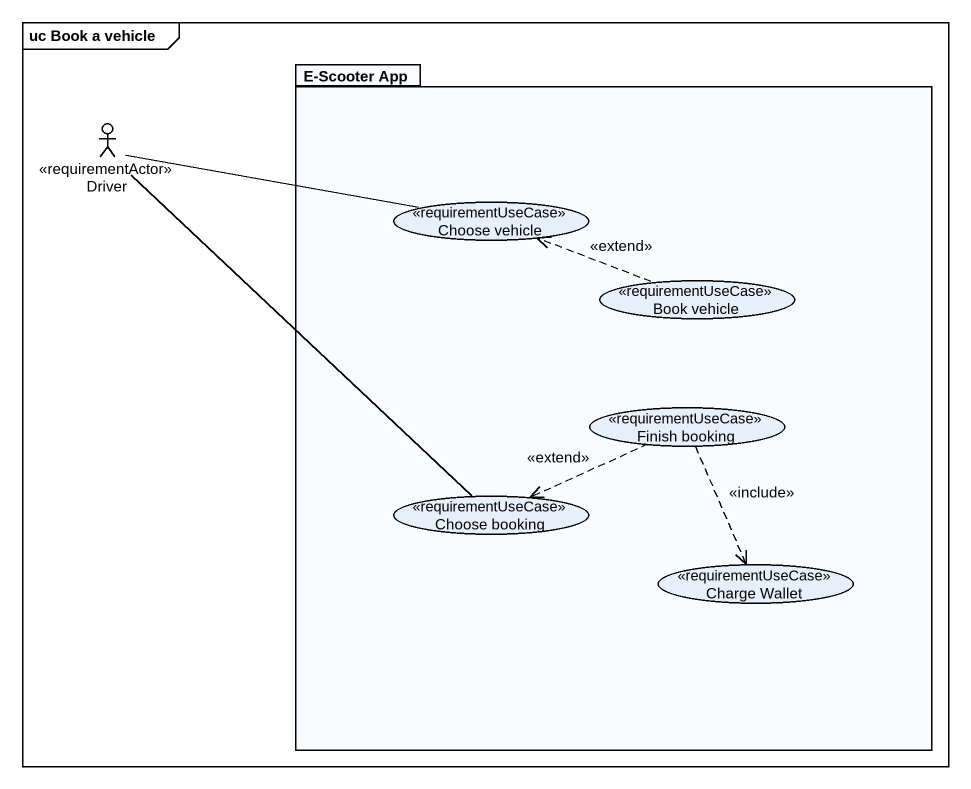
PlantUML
@startuml
mainframe uc Book a vehicle
package "E-Scooter App" as E_Scooter_App {
  usecase "Choose vehicle" as Choose_vehicle <<requirementUseCase>>
  usecase "Book vehicle" as Book_vehicle <<requirementUseCase>>
  usecase "Finish booking" as Finish_booking <<requirementUseCase>>
  usecase "Choose booking" as Choose_booking <<requirementUseCase>>
  usecase "Charge Wallet" as Charge_Wallet <<requirementUseCase>>
}
actor Driver <<requirementActor>>
Driver -right- Choose_vehicle
Driver -- Choose_booking
Book_vehicle .left.> Choose_vehicle : <<extend>>
Finish_booking .left.> Choose_booking : <<extend>>
Finish_booking ..> Charge_Wallet : <<include>>
@enduml
